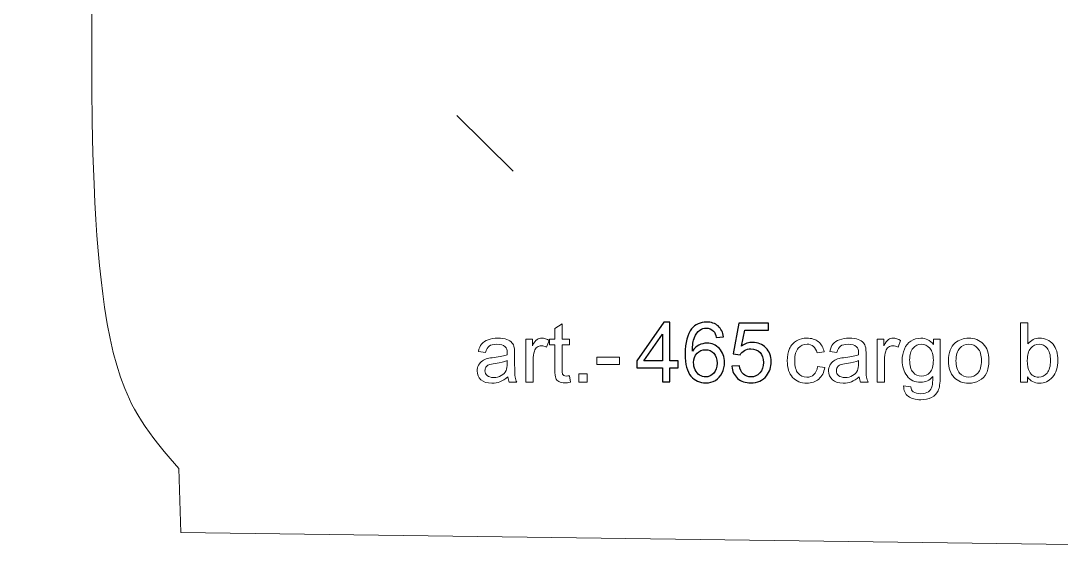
# Model space of a CAD drawing. Header units: centimetres. Extents: x -67 to 67, y -68 to 68.
# Drawn here: x -66.7 to -0.5, y -67.7 to -33.7 of the extents above; entities that cross this region are included whole.
import ezdxf

# ---------------------------------------------------------------- set-up
doc = ezdxf.new("R2010")
doc.units = ezdxf.units.CM
doc.header["$MEASUREMENT"] = 0
for name, color, linetype in [('lipa', 7, 'Continuous'), ('main', 7, 'Continuous'), ('nadpis', 7, 'Continuous')]:
    doc.layers.add(name, color=color, linetype=linetype)

msp = doc.modelspace()

# ---------------------------------------------------------------- linework, layer by layer
at = {"layer": 'lipa', "color": 3, "lineweight": 9}
msp.add_open_spline([(-38.93007, -39.71852), (-38.93007, -39.71852), (-35.33507, -43.27452), (-35.33507, -43.27452)], degree=3, dxfattribs=at)
at = {"layer": 'main', "lineweight": 9}
msp.add_open_spline([(64.16093, 67.50448), (64.16093, 67.50448), (66.65093, 66.40648), (66.65093, 66.40648), (66.65093, 66.40648), (66.11593, 64.51448), (66.11593, 64.51448), (66.11593, 64.51448), (65.60993, 62.61648), (65.60993, 62.61648), (65.60993, 62.61648), (65.13393, 60.71248), (65.13393, 60.71248), (65.13393, 60.71248), (64.68693, 58.80348), (64.68693, 58.80348), (64.68693, 58.80348), (64.26893, 56.88848), (64.26893, 56.88848), (64.26893, 56.88848), (63.88093, 54.96748), (63.88093, 54.96748), (63.88093, 54.96748), (63.52193, 53.04148), (63.52193, 53.04148), (63.52193, 53.04148), (63.19193, 51.10948), (63.19193, 51.10948), (63.19193, 51.10948), (62.85093, 48.89348), (62.85093, 48.89348), (62.85093, 48.89348), (62.54293, 46.64548), (62.54293, 46.64548), (62.54293, 46.64548), (62.26993, 44.36748), (62.26993, 44.36748), (62.26993, 44.36748), (62.02993, 42.05748), (62.02993, 42.05748), (62.02993, 42.05748), (61.82493, 39.71548), (61.82493, 39.71548), (61.82493, 39.71548), (61.65293, 37.34048), (61.65293, 37.34048), (61.65293, 37.34048), (61.51593, 34.93348), (61.51593, 34.93348), (61.51593, 34.93348), (61.41193, 32.49248), (61.41193, 32.49248), (61.41193, 32.49248), (61.34293, 30.11448), (61.34293, 30.11448), (61.34293, 30.11448), (61.29893, 27.53848), (61.29893, 27.53848), (61.29893, 27.53848), (61.27493, 24.27848), (61.27493, 24.27848), (61.27493, 24.27848), (61.27493, 15.35448), (61.27493, 15.35448), (61.27493, 15.35448), (61.25093, 12.07948), (61.25093, 12.07948), (61.25093, 12.07948), (61.22493, 10.38648), (61.22493, 10.38648), (61.22493, 10.38648), (61.18893, 8.78848), (61.18893, 8.78848), (61.18893, 8.78848), (61.14293, 7.26248), (61.14293, 7.26248), (61.14293, 7.26248), (61.08593, 5.79348), (61.08593, 5.79348), (61.08593, 5.79348), (61.03193, 4.35448), (61.03193, 4.35448), (61.03193, 4.35448), (61.02693, 3.83248), (61.02693, 3.83248), (61.02693, 3.83248), (61.03393, 3.35948), (61.03393, 3.35948), (61.03393, 3.35948), (61.05593, 2.89748), (61.05593, 2.89748), (61.05593, 2.89748), (61.09293, 2.46148), (61.09293, 2.46148), (61.09293, 2.46148), (61.14493, 2.04548), (61.14493, 2.04548), (61.14493, 2.04548), (61.21293, 1.64648), (61.21293, 1.64648), (61.21293, 1.64648), (61.42893, 0.67248), (61.42893, 0.67248), (61.42893, 0.67248), (61.49493, 0.33248), (61.49493, 0.33248), (61.49493, 0.33248), (61.54893, -0.04552), (61.54893, -0.04552), (61.54893, -0.04552), (61.56793, -0.38552), (61.56793, -0.38552), (61.56793, -0.38552), (61.55893, -0.67552), (61.55893, -0.67552), (61.55893, -0.67552), (61.52593, -0.99552), (61.52593, -0.99552), (61.52593, -0.99552), (61.46993, -1.34552), (61.46993, -1.34552), (61.46993, -1.34552), (61.36793, -1.88152), (61.36793, -1.88152), (61.36793, -1.88152), (61.25893, -2.47252), (61.25893, -2.47252), (61.25893, -2.47252), (61.16693, -3.03752), (61.16693, -3.03752), (61.16693, -3.03752), (61.08893, -3.57952), (61.08893, -3.57952), (61.08893, -3.57952), (61.02693, -4.10352), (61.02693, -4.10352), (61.02693, -4.10352), (60.97993, -4.61352), (60.97993, -4.61352), (60.97993, -4.61352), (60.94693, -5.10952), (60.94693, -5.10952), (60.94693, -5.10952), (60.92893, -5.59452), (60.92893, -5.59452), (60.92893, -5.59452), (60.92493, -6.06752), (60.92493, -6.06752), (60.92493, -6.06752), (60.93393, -6.49652), (60.93393, -6.49652), (60.93393, -6.49652), (60.95493, -6.94352), (60.95493, -6.94352), (60.95493, -6.94352), (60.98693, -7.41352), (60.98693, -7.41352), (60.98693, -7.41352), (61.03293, -7.91352), (61.03293, -7.91352), (61.03293, -7.91352), (61.13193, -8.78852), (61.13193, -8.78852), (61.13193, -8.78852), (61.44893, -11.18352), (61.44893, -11.18352), (61.44893, -11.18352), (61.54893, -12.06152), (61.54893, -12.06152), (61.54893, -12.06152), (61.59793, -12.60952), (61.59793, -12.60952), (61.59793, -12.60952), (61.63193, -13.12152), (61.63193, -13.12152), (61.63193, -13.12152), (61.65193, -13.58152), (61.65193, -13.58152), (61.65193, -13.58152), (61.66093, -14.06052), (61.66093, -14.06052), (61.66093, -14.06052), (61.65293, -15.10052), (61.65293, -15.10052), (61.65293, -15.10052), (61.60993, -16.21352), (61.60993, -16.21352), (61.60993, -16.21352), (61.50593, -18.12552), (61.50593, -18.12552), (61.50593, -18.12552), (61.44093, -19.51152), (61.44093, -19.51152), (61.44093, -19.51152), (61.39093, -20.95152), (61.39093, -20.95152), (61.39093, -20.95152), (61.35393, -22.45652), (61.35393, -22.45652), (61.35393, -22.45652), (61.33093, -24.04552), (61.33093, -24.04552), (61.33093, -24.04552), (61.32093, -25.67452), (61.32093, -25.67452), (61.32093, -25.67452), (61.32293, -27.46052), (61.32293, -27.46052), (61.32293, -27.46052), (61.36493, -32.22152), (61.36493, -32.22152), (61.36493, -32.22152), (61.40393, -36.34352), (61.40393, -36.34352), (61.40393, -36.34352), (61.41493, -39.47052), (61.41493, -39.47052), (61.41493, -39.47052), (61.40093, -42.29952), (61.40093, -42.29952), (61.40093, -42.29952), (61.35993, -44.89952), (61.35993, -44.89952), (61.35993, -44.89952), (61.28893, -47.42452), (61.28893, -47.42452), (61.28893, -47.42452), (61.18793, -49.82552), (61.18793, -49.82552), (61.18793, -49.82552), (61.05393, -52.13252), (61.05393, -52.13252), (61.05393, -52.13252), (60.88793, -54.36352), (60.88793, -54.36352), (60.88793, -54.36352), (60.79893, -55.31052), (60.79893, -55.31052), (60.79893, -55.31052), (60.70093, -56.03052), (60.70093, -56.03052), (60.70093, -56.03052), (60.64193, -56.36052), (60.64193, -56.36052), (60.64193, -56.36052), (60.57593, -56.67052), (60.57593, -56.67052), (60.57593, -56.67052), (60.50093, -56.96352), (60.50093, -56.96352), (60.50093, -56.96352), (60.41793, -57.24352), (60.41793, -57.24352), (60.41793, -57.24352), (60.26193, -57.67752), (60.26193, -57.67752), (60.26193, -57.67752), (60.07093, -58.11552), (60.07093, -58.11552), (60.07093, -58.11552), (59.84593, -58.55652), (59.84593, -58.55652), (59.84593, -58.55652), (59.58493, -59.00452), (59.58493, -59.00452), (59.58493, -59.00452), (59.28893, -59.45852), (59.28893, -59.45852), (59.28893, -59.45852), (58.95293, -59.92552), (58.95293, -59.92552), (58.95293, -59.92552), (58.57493, -60.40952), (58.57493, -60.40952), (58.57493, -60.40952), (58.14393, -60.92352), (58.14393, -60.92352), (58.14393, -60.92352), (57.21493, -61.97852), (57.21493, -61.97852), (57.21493, -61.97852), (56.77693, -62.50352), (56.77693, -62.50352), (56.77693, -62.50352), (56.56593, -62.77652), (56.56593, -62.77652), (56.56593, -62.77652), (56.37693, -63.03852), (56.37693, -63.03852), (56.37693, -63.03852), (56.20793, -63.29452), (56.20793, -63.29452), (56.20793, -63.29452), (56.05493, -63.54652), (56.05493, -63.54652), (56.05493, -63.54652), (55.92793, -63.77752), (55.92793, -63.77752), (55.92793, -63.77752), (55.80993, -64.01552), (55.80993, -64.01552), (55.80993, -64.01552), (55.20593, -67.73752), (55.20593, -67.73752), (55.20593, -67.73752), (-56.48407, -66.23652), (-56.48407, -66.23652), (-56.48407, -66.23652), (-56.60207, -62.16152), (-56.60207, -62.16152), (-56.60207, -62.16152), (-57.15907, -61.52852), (-57.15907, -61.52852), (-57.15907, -61.52852), (-57.53907, -61.08052), (-57.53907, -61.08052), (-57.53907, -61.08052), (-57.88007, -60.66252), (-57.88007, -60.66252), (-57.88007, -60.66252), (-58.19207, -60.26352), (-58.19207, -60.26352), (-58.19207, -60.26352), (-58.47807, -59.87852), (-58.47807, -59.87852), (-58.47807, -59.87852), (-58.74307, -59.50052), (-58.74307, -59.50052), (-58.74307, -59.50052), (-58.98807, -59.12952), (-58.98807, -59.12952), (-58.98807, -59.12952), (-59.21307, -58.76452), (-59.21307, -58.76452), (-59.21307, -58.76452), (-59.41907, -58.40252), (-59.41907, -58.40252), (-59.41907, -58.40252), (-59.58507, -58.08752), (-59.58507, -58.08752), (-59.58507, -58.08752), (-59.74407, -57.76252), (-59.74407, -57.76252), (-59.74407, -57.76252), (-59.89607, -57.42752), (-59.89607, -57.42752), (-59.89607, -57.42752), (-60.04107, -57.08352), (-60.04107, -57.08352), (-60.04107, -57.08352), (-60.31107, -56.36252), (-60.31107, -56.36252), (-60.31107, -56.36252), (-60.55607, -55.59552), (-60.55607, -55.59552), (-60.55607, -55.59552), (-60.77507, -54.78352), (-60.77507, -54.78352), (-60.77507, -54.78352), (-60.97407, -53.91152), (-60.97407, -53.91152), (-60.97407, -53.91152), (-61.15407, -52.96652), (-61.15407, -52.96652), (-61.15407, -52.96652), (-61.32407, -51.91352), (-61.32407, -51.91352), (-61.32407, -51.91352), (-61.44407, -51.05352), (-61.44407, -51.05352), (-61.44407, -51.05352), (-61.55307, -50.17052), (-61.55307, -50.17052), (-61.55307, -50.17052), (-61.65107, -49.26252), (-61.65107, -49.26252), (-61.65107, -49.26252), (-61.73907, -48.32252), (-61.73907, -48.32252), (-61.73907, -48.32252), (-61.81607, -47.35052), (-61.81607, -47.35052), (-61.81607, -47.35052), (-61.88407, -46.33152), (-61.88407, -46.33152), (-61.88407, -46.33152), (-61.94407, -45.25252), (-61.94407, -45.25252), (-61.94407, -45.25252), (-61.99707, -44.08752), (-61.99707, -44.08752), (-61.99707, -44.08752), (-62.06507, -42.14952), (-62.06507, -42.14952), (-62.06507, -42.14952), (-62.11207, -40.12852), (-62.11207, -40.12852), (-62.11207, -40.12852), (-62.13907, -38.00752), (-62.13907, -38.00752), (-62.13907, -38.00752), (-62.14607, -35.75252), (-62.14607, -35.75252), (-62.14607, -35.75252), (-62.13707, -33.77152), (-62.13707, -33.77152), (-62.13707, -33.77152), (-62.11407, -31.60652), (-62.11407, -31.60652), (-62.11407, -31.60652), (-61.92107, -20.24352), (-61.92107, -20.24352), (-61.92107, -20.24352), (-61.89807, -18.06752), (-61.89807, -18.06752), (-61.89807, -18.06752), (-61.88907, -16.07552), (-61.88907, -16.07552), (-61.88907, -16.07552), (-61.90207, -13.09752), (-61.90207, -13.09752), (-61.90207, -13.09752), (-61.95107, -10.33552), (-61.95107, -10.33552), (-61.95107, -10.33552), (-61.96907, -9.31252), (-61.96907, -9.31252), (-61.96907, -9.31252), (-61.96407, -8.93352), (-61.96407, -8.93352), (-61.96407, -8.93352), (-61.95007, -8.58952), (-61.95007, -8.58952), (-61.95007, -8.58952), (-61.91107, -8.09852), (-61.91107, -8.09852), (-61.91107, -8.09852), (-61.84607, -7.55952), (-61.84607, -7.55952), (-61.84607, -7.55952), (-61.76507, -7.02452), (-61.76507, -7.02452), (-61.76507, -7.02452), (-61.51707, -5.56452), (-61.51707, -5.56452), (-61.51707, -5.56452), (-61.43607, -5.03052), (-61.43607, -5.03052), (-61.43607, -5.03052), (-61.38407, -4.60852), (-61.38407, -4.60852), (-61.38407, -4.60852), (-61.34707, -4.21852), (-61.34707, -4.21852), (-61.34707, -4.21852), (-61.32107, -3.77852), (-61.32107, -3.77852), (-61.32107, -3.77852), (-61.31207, -3.31752), (-61.31207, -3.31752), (-61.31207, -3.31752), (-61.31707, -2.83052), (-61.31707, -2.83052), (-61.31707, -2.83052), (-61.33807, -2.30852), (-61.33807, -2.30852), (-61.33807, -2.30852), (-61.39907, -1.44552), (-61.39907, -1.44552), (-61.39907, -1.44552), (-61.59507, 0.67748), (-61.59507, 0.67748), (-61.59507, 0.67748), (-61.64507, 1.35448), (-61.64507, 1.35448), (-61.64507, 1.35448), (-61.67807, 2.03548), (-61.67807, 2.03548), (-61.67807, 2.03548), (-61.69407, 2.74548), (-61.69407, 2.74548), (-61.69407, 2.74548), (-61.69507, 3.49348), (-61.69507, 3.49348), (-61.69507, 3.49348), (-61.67907, 4.29048), (-61.67907, 4.29048), (-61.67907, 4.29048), (-61.61107, 5.85848), (-61.61107, 5.85848), (-61.61107, 5.85848), (-61.42007, 9.08848), (-61.42007, 9.08848), (-61.42007, 9.08848), (-61.34107, 10.90248), (-61.34107, 10.90248), (-61.34107, 10.90248), (-61.29207, 12.82948), (-61.29207, 12.82948), (-61.29207, 12.82948), (-61.27107, 14.90848), (-61.27107, 14.90848), (-61.27107, 14.90848), (-61.27607, 17.24848), (-61.27607, 17.24848), (-61.27607, 17.24848), (-61.31507, 20.41448), (-61.31507, 20.41448), (-61.31507, 20.41448), (-61.45307, 27.78348), (-61.45307, 27.78348), (-61.45307, 27.78348), (-61.48207, 29.87748), (-61.48207, 29.87748), (-61.48207, 29.87748), (-61.49807, 32.88748), (-61.49807, 32.88748), (-61.49807, 32.88748), (-61.47807, 35.58648), (-61.47807, 35.58648), (-61.47807, 35.58648), (-61.45007, 37.30848), (-61.45007, 37.30848), (-61.45007, 37.30848), (-61.44207, 38.27848), (-61.44207, 38.27848), (-61.44207, 38.27848), (-61.44907, 39.19248), (-61.44907, 39.19248), (-61.44907, 39.19248), (-61.47207, 40.01748), (-61.47207, 40.01748), (-61.47207, 40.01748), (-61.50107, 40.60248), (-61.50107, 40.60248), (-61.50107, 40.60248), (-61.54007, 41.20348), (-61.54007, 41.20348), (-61.54007, 41.20348), (-61.65307, 42.45948), (-61.65307, 42.45948), (-61.65307, 42.45948), (-61.81207, 43.80648), (-61.81207, 43.80648), (-61.81207, 43.80648), (-62.02507, 45.30848), (-62.02507, 45.30848), (-62.02507, 45.30848), (-62.24207, 46.67148), (-62.24207, 46.67148), (-62.24207, 46.67148), (-62.48507, 48.07448), (-62.48507, 48.07448), (-62.48507, 48.07448), (-62.75507, 49.52548), (-62.75507, 49.52548), (-62.75507, 49.52548), (-63.05507, 51.03648), (-63.05507, 51.03648), (-63.05507, 51.03648), (-63.38407, 52.60248), (-63.38407, 52.60248), (-63.38407, 52.60248), (-63.75007, 54.27048), (-63.75007, 54.27048), (-63.75007, 54.27048), (-64.16207, 56.07248), (-64.16207, 56.07248), (-64.16207, 56.07248), (-64.64607, 58.12748), (-64.64607, 58.12748), (-64.64607, 58.12748), (-65.63507, 62.20348), (-65.63507, 62.20348), (-65.63507, 62.20348), (-66.65707, 66.27148), (-66.65707, 66.27148), (-66.65707, 66.27148), (-64.29107, 67.50648), (-64.29107, 67.50648), (-64.29107, 67.50648), (-57.34307, 67.61448), (-57.34307, 67.61448), (-57.34307, 67.61448), (-50.39607, 67.68948), (-50.39607, 67.68948), (-50.39607, 67.68948), (-43.44807, 67.73048), (-43.44807, 67.73048), (-43.44807, 67.73048), (-36.50007, 67.73748), (-36.50007, 67.73748), (-36.50007, 67.73748), (-32.07107, 67.72548), (-32.07107, 67.72548), (-32.07107, 67.72548), (-27.16607, 67.69948), (-27.16607, 67.69948), (-27.16607, 67.69948), (-6.18807, 67.54048), (-6.18807, 67.54048), (-6.18807, 67.54048), (-0.82107, 67.51248), (-0.82107, 67.51248), (-0.82107, 67.51248), (5.12193, 67.49848), (5.12193, 67.49848), (5.12193, 67.49848), (11.75793, 67.50148), (11.75793, 67.50148), (11.75793, 67.50148), (36.56393, 67.56548), (36.56393, 67.56548), (36.56393, 67.56548), (43.46293, 67.56948), (43.46293, 67.56948), (43.46293, 67.56948), (50.36293, 67.56048), (50.36293, 67.56048), (50.36293, 67.56048), (57.26193, 67.53948), (57.26193, 67.53948), (57.26193, 67.53948), (64.16093, 67.50448), (64.16093, 67.50448)], degree=3, knots=[0, 0, 0, 0, 0.00480769, 0.00480769, 0.00480769, 0.00961538, 0.00961538, 0.00961538, 0.01442308, 0.01442308, 0.01442308, 0.01923077, 0.01923077, 0.01923077, 0.02403846, 0.02403846, 0.02403846, 0.02884615, 0.02884615, 0.02884615, 0.03365385, 0.03365385, 0.03365385, 0.03846154, 0.03846154, 0.03846154, 0.04326923, 0.04326923, 0.04326923, 0.04807692, 0.04807692, 0.04807692, 0.05288462, 0.05288462, 0.05288462, 0.05769231, 0.05769231, 0.05769231, 0.0625, 0.0625, 0.0625, 0.06730769, 0.06730769, 0.06730769, 0.07211538, 0.07211538, 0.07211538, 0.07692308, 0.07692308, 0.07692308, 0.08173077, 0.08173077, 0.08173077, 0.08653846, 0.08653846, 0.08653846, 0.09134615, 0.09134615, 0.09134615, 0.09615385, 0.09615385, 0.09615385, 0.10096154, 0.10096154, 0.10096154, 0.10576923, 0.10576923, 0.10576923, 0.11057692, 0.11057692, 0.11057692, 0.11538462, 0.11538462, 0.11538462, 0.12019231, 0.12019231, 0.12019231, 0.125, 0.125, 0.125, 0.12980769, 0.12980769, 0.12980769, 0.13461538, 0.13461538, 0.13461538, 0.13942308, 0.13942308, 0.13942308, 0.14423077, 0.14423077, 0.14423077, 0.14903846, 0.14903846, 0.14903846, 0.15384615, 0.15384615, 0.15384615, 0.15865385, 0.15865385, 0.15865385, 0.16346154, 0.16346154, 0.16346154, 0.16826923, 0.16826923, 0.16826923, 0.17307692, 0.17307692, 0.17307692, 0.17788462, 0.17788462, 0.17788462, 0.18269231, 0.18269231, 0.18269231, 0.1875, 0.1875, 0.1875, 0.19230769, 0.19230769, 0.19230769, 0.19711538, 0.19711538, 0.19711538, 0.20192308, 0.20192308, 0.20192308, 0.20673077, 0.20673077, 0.20673077, 0.21153846, 0.21153846, 0.21153846, 0.21634615, 0.21634615, 0.21634615, 0.22115385, 0.22115385, 0.22115385, 0.22596154, 0.22596154, 0.22596154, 0.23076923, 0.23076923, 0.23076923, 0.23557692, 0.23557692, 0.23557692, 0.24038462, 0.24038462, 0.24038462, 0.24519231, 0.24519231, 0.24519231, 0.25, 0.25, 0.25, 0.25480769, 0.25480769, 0.25480769, 0.25961538, 0.25961538, 0.25961538, 0.26442308, 0.26442308, 0.26442308, 0.26923077, 0.26923077, 0.26923077, 0.27403846, 0.27403846, 0.27403846, 0.27884615, 0.27884615, 0.27884615, 0.28365385, 0.28365385, 0.28365385, 0.28846154, 0.28846154, 0.28846154, 0.29326923, 0.29326923, 0.29326923, 0.29807692, 0.29807692, 0.29807692, 0.30288462, 0.30288462, 0.30288462, 0.30769231, 0.30769231, 0.30769231, 0.3125, 0.3125, 0.3125, 0.31730769, 0.31730769, 0.31730769, 0.32211538, 0.32211538, 0.32211538, 0.32692308, 0.32692308, 0.32692308, 0.33173077, 0.33173077, 0.33173077, 0.33653846, 0.33653846, 0.33653846, 0.34134615, 0.34134615, 0.34134615, 0.34615385, 0.34615385, 0.34615385, 0.35096154, 0.35096154, 0.35096154, 0.35576923, 0.35576923, 0.35576923, 0.36057692, 0.36057692, 0.36057692, 0.36538462, 0.36538462, 0.36538462, 0.37019231, 0.37019231, 0.37019231, 0.375, 0.375, 0.375, 0.37980769, 0.37980769, 0.37980769, 0.38461538, 0.38461538, 0.38461538, 0.38942308, 0.38942308, 0.38942308, 0.39423077, 0.39423077, 0.39423077, 0.39903846, 0.39903846, 0.39903846, 0.40384615, 0.40384615, 0.40384615, 0.40865385, 0.40865385, 0.40865385, 0.41346154, 0.41346154, 0.41346154, 0.41826923, 0.41826923, 0.41826923, 0.42307692, 0.42307692, 0.42307692, 0.42788462, 0.42788462, 0.42788462, 0.43269231, 0.43269231, 0.43269231, 0.4375, 0.4375, 0.4375, 0.44230769, 0.44230769, 0.44230769, 0.44711538, 0.44711538, 0.44711538, 0.45192308, 0.45192308, 0.45192308, 0.45673077, 0.45673077, 0.45673077, 0.46153846, 0.46153846, 0.46153846, 0.46634615, 0.46634615, 0.46634615, 0.47115385, 0.47115385, 0.47115385, 0.47596154, 0.47596154, 0.47596154, 0.48076923, 0.48076923, 0.48076923, 0.48557692, 0.48557692, 0.48557692, 0.49038462, 0.49038462, 0.49038462, 0.49519231, 0.49519231, 0.49519231, 0.5, 0.5, 0.5, 0.50480769, 0.50480769, 0.50480769, 0.50961538, 0.50961538, 0.50961538, 0.51442308, 0.51442308, 0.51442308, 0.51923077, 0.51923077, 0.51923077, 0.52403846, 0.52403846, 0.52403846, 0.52884615, 0.52884615, 0.52884615, 0.53365385, 0.53365385, 0.53365385, 0.53846154, 0.53846154, 0.53846154, 0.54326923, 0.54326923, 0.54326923, 0.54807692, 0.54807692, 0.54807692, 0.55288462, 0.55288462, 0.55288462, 0.55769231, 0.55769231, 0.55769231, 0.5625, 0.5625, 0.5625, 0.56730769, 0.56730769, 0.56730769, 0.57211538, 0.57211538, 0.57211538, 0.57692308, 0.57692308, 0.57692308, 0.58173077, 0.58173077, 0.58173077, 0.58653846, 0.58653846, 0.58653846, 0.59134615, 0.59134615, 0.59134615, 0.59615385, 0.59615385, 0.59615385, 0.60096154, 0.60096154, 0.60096154, 0.60576923, 0.60576923, 0.60576923, 0.61057692, 0.61057692, 0.61057692, 0.61538462, 0.61538462, 0.61538462, 0.62019231, 0.62019231, 0.62019231, 0.625, 0.625, 0.625, 0.62980769, 0.62980769, 0.62980769, 0.63461538, 0.63461538, 0.63461538, 0.63942308, 0.63942308, 0.63942308, 0.64423077, 0.64423077, 0.64423077, 0.64903846, 0.64903846, 0.64903846, 0.65384615, 0.65384615, 0.65384615, 0.65865385, 0.65865385, 0.65865385, 0.66346154, 0.66346154, 0.66346154, 0.66826923, 0.66826923, 0.66826923, 0.67307692, 0.67307692, 0.67307692, 0.67788462, 0.67788462, 0.67788462, 0.68269231, 0.68269231, 0.68269231, 0.6875, 0.6875, 0.6875, 0.69230769, 0.69230769, 0.69230769, 0.69711538, 0.69711538, 0.69711538, 0.70192308, 0.70192308, 0.70192308, 0.70673077, 0.70673077, 0.70673077, 0.71153846, 0.71153846, 0.71153846, 0.71634615, 0.71634615, 0.71634615, 0.72115385, 0.72115385, 0.72115385, 0.72596154, 0.72596154, 0.72596154, 0.73076923, 0.73076923, 0.73076923, 0.73557692, 0.73557692, 0.73557692, 0.74038462, 0.74038462, 0.74038462, 0.74519231, 0.74519231, 0.74519231, 0.75, 0.75, 0.75, 0.75480769, 0.75480769, 0.75480769, 0.75961538, 0.75961538, 0.75961538, 0.76442308, 0.76442308, 0.76442308, 0.76923077, 0.76923077, 0.76923077, 0.77403846, 0.77403846, 0.77403846, 0.77884615, 0.77884615, 0.77884615, 0.78365385, 0.78365385, 0.78365385, 0.78846154, 0.78846154, 0.78846154, 0.79326923, 0.79326923, 0.79326923, 0.79807692, 0.79807692, 0.79807692, 0.80288462, 0.80288462, 0.80288462, 0.80769231, 0.80769231, 0.80769231, 0.8125, 0.8125, 0.8125, 0.81730769, 0.81730769, 0.81730769, 0.82211538, 0.82211538, 0.82211538, 0.82692308, 0.82692308, 0.82692308, 0.83173077, 0.83173077, 0.83173077, 0.83653846, 0.83653846, 0.83653846, 0.84134615, 0.84134615, 0.84134615, 0.84615385, 0.84615385, 0.84615385, 0.85096154, 0.85096154, 0.85096154, 0.85576923, 0.85576923, 0.85576923, 0.86057692, 0.86057692, 0.86057692, 0.86538462, 0.86538462, 0.86538462, 0.87019231, 0.87019231, 0.87019231, 0.875, 0.875, 0.875, 0.87980769, 0.87980769, 0.87980769, 0.88461538, 0.88461538, 0.88461538, 0.88942308, 0.88942308, 0.88942308, 0.89423077, 0.89423077, 0.89423077, 0.89903846, 0.89903846, 0.89903846, 0.90384615, 0.90384615, 0.90384615, 0.90865385, 0.90865385, 0.90865385, 0.91346154, 0.91346154, 0.91346154, 0.91826923, 0.91826923, 0.91826923, 0.92307692, 0.92307692, 0.92307692, 0.92788462, 0.92788462, 0.92788462, 0.93269231, 0.93269231, 0.93269231, 0.9375, 0.9375, 0.9375, 0.94230769, 0.94230769, 0.94230769, 0.94711538, 0.94711538, 0.94711538, 0.95192308, 0.95192308, 0.95192308, 0.95673077, 0.95673077, 0.95673077, 0.96153846, 0.96153846, 0.96153846, 0.96634615, 0.96634615, 0.96634615, 0.97115385, 0.97115385, 0.97115385, 0.97596154, 0.97596154, 0.97596154, 0.98076923, 0.98076923, 0.98076923, 0.98557692, 0.98557692, 0.98557692, 0.99038462, 0.99038462, 0.99038462, 0.99519231, 0.99519231, 0.99519231, 1, 1, 1, 1], dxfattribs=at)
at = {"layer": 'nadpis', "color": 5}
for points, knots in [([(-25.83042, -56.66185), (-25.83042, -56.66185), (-25.83042, -55.75697), (-25.83042, -55.75697), (-25.83042, -55.75697), (-27.47613, -55.75697), (-27.47613, -55.75697), (-27.47613, -55.75697), (-27.47613, -55.32835), (-27.47613, -55.32835), (-27.47613, -55.32835), (-25.74575, -52.87301), (-25.74575, -52.87301), (-25.74575, -52.87301), (-25.36475, -52.87301), (-25.36475, -52.87301), (-25.36475, -52.87301), (-25.36475, -55.32835), (-25.36475, -55.32835), (-25.36475, -55.32835), (-24.85146, -55.32835), (-24.85146, -55.32835), (-24.85146, -55.32835), (-24.85146, -55.75697), (-24.85146, -55.75697), (-24.85146, -55.75697), (-25.36475, -55.75697), (-25.36475, -55.75697), (-25.36475, -55.75697), (-25.36475, -56.66185), (-25.36475, -56.66185), (-25.36475, -56.66185), (-25.83042, -56.66185), (-25.83042, -56.66185)], [0, 0, 0, 0, 0.09090909, 0.09090909, 0.09090909, 0.18181818, 0.18181818, 0.18181818, 0.27272727, 0.27272727, 0.27272727, 0.36363636, 0.36363636, 0.36363636, 0.45454545, 0.45454545, 0.45454545, 0.54545455, 0.54545455, 0.54545455, 0.63636364, 0.63636364, 0.63636364, 0.72727273, 0.72727273, 0.72727273, 0.81818182, 0.81818182, 0.81818182, 0.90909091, 0.90909091, 0.90909091, 1, 1, 1, 1]), ([(-21.95604, -53.79906), (-21.95604, -53.79906), (-22.41641, -53.8361), (-22.41641, -53.8361), (-22.45786, -53.65354), (-22.51695, -53.52036), (-22.59368, -53.43746), (-22.7198, -53.30429), (-22.87591, -53.23814), (-23.06111, -53.23814), (-23.21016, -53.23814), (-23.34245, -53.27959), (-23.45623, -53.36249), (-23.60263, -53.46921), (-23.71728, -53.62443), (-23.80283, -53.82904), (-23.8875, -54.03454), (-23.93159, -54.32646), (-23.93512, -54.70481), (-23.82311, -54.5346), (-23.68553, -54.4076), (-23.52325, -54.32558), (-23.36098, -54.24267), (-23.19164, -54.20122), (-23.01349, -54.20122), (-22.70304, -54.20122), (-22.43846, -54.31588), (-22.21974, -54.5443), (-22.0019, -54.77272), (-21.89254, -55.06729), (-21.89254, -55.42977), (-21.89254, -55.6679), (-21.94369, -55.88838), (-22.046, -56.093), (-22.14918, -56.29761), (-22.28941, -56.45371), (-22.46933, -56.56219), (-22.64836, -56.67067), (-22.85209, -56.72535), (-23.07963, -56.72535), (-23.46681, -56.72535), (-23.78343, -56.58247), (-24.02861, -56.29761), (-24.27291, -56.01274), (-24.3955, -55.54266), (-24.3955, -54.88826), (-24.3955, -54.15624), (-24.25968, -53.62355), (-23.98892, -53.29106), (-23.75256, -53.00178), (-23.43418, -52.85714), (-23.03289, -52.85714), (-22.73479, -52.85714), (-22.48961, -52.94092), (-22.29911, -53.10761), (-22.10861, -53.2743), (-21.99396, -53.50449), (-21.95604, -53.79906)], [0, 0, 0, 0, 0.05263158, 0.05263158, 0.05263158, 0.10526316, 0.10526316, 0.10526316, 0.15789474, 0.15789474, 0.15789474, 0.21052632, 0.21052632, 0.21052632, 0.26315789, 0.26315789, 0.26315789, 0.31578947, 0.31578947, 0.31578947, 0.36842105, 0.36842105, 0.36842105, 0.42105263, 0.42105263, 0.42105263, 0.47368421, 0.47368421, 0.47368421, 0.52631579, 0.52631579, 0.52631579, 0.57894737, 0.57894737, 0.57894737, 0.63157895, 0.63157895, 0.63157895, 0.68421053, 0.68421053, 0.68421053, 0.73684211, 0.73684211, 0.73684211, 0.78947368, 0.78947368, 0.78947368, 0.84210526, 0.84210526, 0.84210526, 0.89473684, 0.89473684, 0.89473684, 0.94736842, 0.94736842, 0.94736842, 1, 1, 1, 1]), ([(-21.43128, -55.66702), (-21.43128, -55.66702), (-20.94445, -55.62997), (-20.94445, -55.62997), (-20.90829, -55.86722), (-20.8245, -56.04537), (-20.69397, -56.16531), (-20.56345, -56.28438), (-20.40381, -56.34435), (-20.21596, -56.34435), (-19.9893, -56.34435), (-19.79968, -56.25968), (-19.64534, -56.09123), (-19.49188, -55.9219), (-19.41515, -55.69788), (-19.41515, -55.41919), (-19.41515, -55.15372), (-19.48836, -54.9447), (-19.63564, -54.79124), (-19.78292, -54.63779), (-19.97783, -54.56106), (-20.22037, -54.56106), (-20.37118, -54.56106), (-20.50612, -54.59545), (-20.62606, -54.66424), (-20.74513, -54.73304), (-20.83861, -54.82211), (-20.9074, -54.93147), (-20.9074, -54.93147), (-21.34661, -54.86797), (-21.34661, -54.86797), (-21.34661, -54.86797), (-20.98149, -52.92064), (-20.98149, -52.92064), (-20.98149, -52.92064), (-19.10295, -52.92064), (-19.10295, -52.92064), (-19.10295, -52.92064), (-19.10295, -53.36514), (-19.10295, -53.36514), (-19.10295, -53.36514), (-20.61019, -53.36514), (-20.61019, -53.36514), (-20.61019, -53.36514), (-20.81215, -54.38731), (-20.81215, -54.38731), (-20.58549, -54.22768), (-20.34737, -54.14831), (-20.09866, -54.14831), (-19.76881, -54.14831), (-19.49012, -54.26296), (-19.26346, -54.49227), (-19.0368, -54.72157), (-18.92303, -55.01614), (-18.92303, -55.37597), (-18.92303, -55.71905), (-19.02269, -56.01538), (-19.22201, -56.26497), (-19.46454, -56.57189), (-19.79615, -56.72535), (-20.21596, -56.72535), (-20.55992, -56.72535), (-20.84038, -56.62834), (-21.05822, -56.43519), (-21.27606, -56.24204), (-21.40041, -55.98628), (-21.43128, -55.66702)], [0, 0, 0, 0, 0.04545455, 0.04545455, 0.04545455, 0.09090909, 0.09090909, 0.09090909, 0.13636364, 0.13636364, 0.13636364, 0.18181818, 0.18181818, 0.18181818, 0.22727273, 0.22727273, 0.22727273, 0.27272727, 0.27272727, 0.27272727, 0.31818182, 0.31818182, 0.31818182, 0.36363636, 0.36363636, 0.36363636, 0.40909091, 0.40909091, 0.40909091, 0.45454545, 0.45454545, 0.45454545, 0.5, 0.5, 0.5, 0.54545455, 0.54545455, 0.54545455, 0.59090909, 0.59090909, 0.59090909, 0.63636364, 0.63636364, 0.63636364, 0.68181818, 0.68181818, 0.68181818, 0.72727273, 0.72727273, 0.72727273, 0.77272727, 0.77272727, 0.77272727, 0.81818182, 0.81818182, 0.81818182, 0.86363636, 0.86363636, 0.86363636, 0.90909091, 0.90909091, 0.90909091, 0.95454545, 0.95454545, 0.95454545, 1, 1, 1, 1]), ([(-25.83042, -55.32835), (-25.83042, -55.32835), (-25.83042, -53.62355), (-25.83042, -53.62355), (-25.83042, -53.62355), (-27.0184, -55.32835), (-27.0184, -55.32835), (-27.0184, -55.32835), (-25.83042, -55.32835), (-25.83042, -55.32835)], [0, 0, 0, 0, 0.33333333, 0.33333333, 0.33333333, 0.66666667, 0.66666667, 0.66666667, 1, 1, 1, 1]), ([(-23.86104, -55.43418), (-23.86104, -55.5947), (-23.82664, -55.74815), (-23.75873, -55.89456), (-23.69082, -56.04096), (-23.59557, -56.15209), (-23.47475, -56.22882), (-23.35304, -56.30554), (-23.22427, -56.34435), (-23.08757, -56.34435), (-22.88913, -56.34435), (-22.7198, -56.26497), (-22.57957, -56.10622), (-22.43934, -55.94747), (-22.36879, -55.73228), (-22.36879, -55.45976), (-22.36879, -55.19782), (-22.43846, -54.99145), (-22.57693, -54.84063), (-22.71539, -54.68982), (-22.89178, -54.61397), (-23.10609, -54.61397), (-23.316, -54.61397), (-23.49503, -54.68982), (-23.64143, -54.84063), (-23.78784, -54.99145), (-23.86104, -55.189), (-23.86104, -55.43418)], [0, 0, 0, 0, 0.11111111, 0.11111111, 0.11111111, 0.22222222, 0.22222222, 0.22222222, 0.33333333, 0.33333333, 0.33333333, 0.44444444, 0.44444444, 0.44444444, 0.55555556, 0.55555556, 0.55555556, 0.66666667, 0.66666667, 0.66666667, 0.77777778, 0.77777778, 0.77777778, 0.88888889, 0.88888889, 0.88888889, 1, 1, 1, 1])]:
    msp.add_open_spline(points, degree=3, knots=knots, dxfattribs=at)
at = {"layer": 'nadpis', "color": 5, "lineweight": 9}
for points, knots in [([(-2.62781, -56.68594), (-2.62781, -56.68594), (-3.06173, -56.68594), (-3.06173, -56.68594), (-3.06173, -56.68594), (-3.06173, -52.8971), (-3.06173, -52.8971), (-3.06173, -52.8971), (-2.59606, -52.8971), (-2.59606, -52.8971), (-2.59606, -52.8971), (-2.59606, -54.24913), (-2.59606, -54.24913), (-2.39939, -54.00395), (-2.14892, -53.88135), (-1.84377, -53.88135), (-1.67531, -53.88135), (-1.5148, -53.91487), (-1.36399, -53.98278), (-1.21317, -54.05069), (-1.0897, -54.14682), (-0.99181, -54.26941), (-0.89479, -54.39288), (-0.81806, -54.54105), (-0.76338, -54.71479), (-0.70782, -54.88765), (-0.68048, -55.07374), (-0.68048, -55.2713), (-0.68048, -55.74049), (-0.7969, -56.10386), (-1.02885, -56.35962), (-1.26168, -56.61627), (-1.54038, -56.74415), (-1.86581, -56.74415), (-2.18949, -56.74415), (-2.44349, -56.60921), (-2.62781, -56.34022), (-2.62781, -56.34022), (-2.62781, -56.68594), (-2.62781, -56.68594)], [0, 0, 0, 0, 0.07692308, 0.07692308, 0.07692308, 0.15384615, 0.15384615, 0.15384615, 0.23076923, 0.23076923, 0.23076923, 0.30769231, 0.30769231, 0.30769231, 0.38461538, 0.38461538, 0.38461538, 0.46153846, 0.46153846, 0.46153846, 0.53846154, 0.53846154, 0.53846154, 0.61538462, 0.61538462, 0.61538462, 0.69230769, 0.69230769, 0.69230769, 0.76923077, 0.76923077, 0.76923077, 0.84615385, 0.84615385, 0.84615385, 0.92307692, 0.92307692, 0.92307692, 1, 1, 1, 1]), ([(-31.75492, -56.27054), (-31.75492, -56.27054), (-31.69142, -56.68153), (-31.69142, -56.68153), (-31.82195, -56.70887), (-31.93925, -56.72298), (-32.04155, -56.72298), (-32.21, -56.72298), (-32.34053, -56.69652), (-32.43402, -56.64272), (-32.52662, -56.58893), (-32.59189, -56.51925), (-32.62981, -56.43194), (-32.66773, -56.34463), (-32.68625, -56.16118), (-32.68625, -55.88161), (-32.68625, -55.88161), (-32.68625, -54.2994), (-32.68625, -54.2994), (-32.68625, -54.2994), (-33.03021, -54.2994), (-33.03021, -54.2994), (-33.03021, -54.2994), (-33.03021, -53.93956), (-33.03021, -53.93956), (-33.03021, -53.93956), (-32.68625, -53.93956), (-32.68625, -53.93956), (-32.68625, -53.93956), (-32.68625, -53.26047), (-32.68625, -53.26047), (-32.68625, -53.26047), (-32.22059, -52.98089), (-32.22059, -52.98089), (-32.22059, -52.98089), (-32.22059, -53.93956), (-32.22059, -53.93956), (-32.22059, -53.93956), (-31.75492, -53.93956), (-31.75492, -53.93956), (-31.75492, -53.93956), (-31.75492, -54.2994), (-31.75492, -54.2994), (-31.75492, -54.2994), (-32.22059, -54.2994), (-32.22059, -54.2994), (-32.22059, -54.2994), (-32.22059, -55.90806), (-32.22059, -55.90806), (-32.22059, -56.04124), (-32.21265, -56.12679), (-32.19589, -56.16471), (-32.18002, -56.20263), (-32.15356, -56.23262), (-32.11652, -56.25555), (-32.07948, -56.2776), (-32.02656, -56.28906), (-31.95777, -56.28906), (-31.90662, -56.28906), (-31.83871, -56.28289), (-31.75492, -56.27054)], [0, 0, 0, 0, 0.05, 0.05, 0.05, 0.1, 0.1, 0.1, 0.15, 0.15, 0.15, 0.2, 0.2, 0.2, 0.25, 0.25, 0.25, 0.3, 0.3, 0.3, 0.35, 0.35, 0.35, 0.4, 0.4, 0.4, 0.45, 0.45, 0.45, 0.5, 0.5, 0.5, 0.55, 0.55, 0.55, 0.6, 0.6, 0.6, 0.65, 0.65, 0.65, 0.7, 0.7, 0.7, 0.75, 0.75, 0.75, 0.8, 0.8, 0.8, 0.85, 0.85, 0.85, 0.9, 0.9, 0.9, 0.95, 0.95, 0.95, 1, 1, 1, 1]), ([(-35.67693, -56.34198), (-35.84979, -56.48927), (-36.01648, -56.59245), (-36.17611, -56.65331), (-36.33575, -56.71416), (-36.50684, -56.74415), (-36.69029, -56.74415), (-36.99191, -56.74415), (-37.22387, -56.67095), (-37.38614, -56.52366), (-37.54842, -56.37726), (-37.62956, -56.1894), (-37.62956, -55.96098), (-37.62956, -55.82693), (-37.59869, -55.70434), (-37.53784, -55.59321), (-37.4761, -55.48209), (-37.39584, -55.39389), (-37.29707, -55.32686), (-37.19741, -55.25983), (-37.08628, -55.20868), (-36.96193, -55.17429), (-36.87021, -55.15047), (-36.73174, -55.12754), (-36.54741, -55.10461), (-36.1717, -55.06052), (-35.89389, -55.00672), (-35.71662, -54.94498), (-35.71486, -54.88148), (-35.71398, -54.84091), (-35.71398, -54.82415), (-35.71398, -54.63542), (-35.75807, -54.50224), (-35.84627, -54.42463), (-35.96533, -54.31968), (-36.1426, -54.26765), (-36.3772, -54.26765), (-36.5968, -54.26765), (-36.75908, -54.30645), (-36.86315, -54.38318), (-36.9681, -54.45991), (-37.04483, -54.59573), (-37.0951, -54.79152), (-37.0951, -54.79152), (-37.55018, -54.72802), (-37.55018, -54.72802), (-37.50873, -54.53311), (-37.44082, -54.37524), (-37.34557, -54.2553), (-37.25032, -54.13536), (-37.11274, -54.04363), (-36.93282, -53.97837), (-36.75379, -53.91399), (-36.54477, -53.88135), (-36.30841, -53.88135), (-36.07381, -53.88135), (-35.88243, -53.9087), (-35.73514, -53.96426), (-35.58874, -54.01982), (-35.48026, -54.08861), (-35.41147, -54.1724), (-35.34268, -54.25618), (-35.29417, -54.36201), (-35.26595, -54.4899), (-35.25095, -54.56927), (-35.24302, -54.71215), (-35.24302, -54.91764), (-35.24302, -54.91764), (-35.24302, -55.535), (-35.24302, -55.535), (-35.24302, -55.96627), (-35.23332, -56.23879), (-35.21391, -56.35433), (-35.19539, -56.46986), (-35.15659, -56.58011), (-35.10014, -56.68594), (-35.10014, -56.68594), (-35.58698, -56.68594), (-35.58698, -56.68594), (-35.63372, -56.58804), (-35.6637, -56.47339), (-35.67693, -56.34198)], [0, 0, 0, 0, 0.03703704, 0.03703704, 0.03703704, 0.07407407, 0.07407407, 0.07407407, 0.11111111, 0.11111111, 0.11111111, 0.14814815, 0.14814815, 0.14814815, 0.18518519, 0.18518519, 0.18518519, 0.22222222, 0.22222222, 0.22222222, 0.25925926, 0.25925926, 0.25925926, 0.2962963, 0.2962963, 0.2962963, 0.33333333, 0.33333333, 0.33333333, 0.37037037, 0.37037037, 0.37037037, 0.40740741, 0.40740741, 0.40740741, 0.44444444, 0.44444444, 0.44444444, 0.48148148, 0.48148148, 0.48148148, 0.51851852, 0.51851852, 0.51851852, 0.55555556, 0.55555556, 0.55555556, 0.59259259, 0.59259259, 0.59259259, 0.62962963, 0.62962963, 0.62962963, 0.66666667, 0.66666667, 0.66666667, 0.7037037, 0.7037037, 0.7037037, 0.74074074, 0.74074074, 0.74074074, 0.77777778, 0.77777778, 0.77777778, 0.81481481, 0.81481481, 0.81481481, 0.85185185, 0.85185185, 0.85185185, 0.88888889, 0.88888889, 0.88888889, 0.92592593, 0.92592593, 0.92592593, 0.96296296, 0.96296296, 0.96296296, 1, 1, 1, 1]), ([(-34.53305, -56.68594), (-34.53305, -56.68594), (-34.53305, -53.93956), (-34.53305, -53.93956), (-34.53305, -53.93956), (-34.11501, -53.93956), (-34.11501, -53.93956), (-34.11501, -53.93956), (-34.11501, -54.36025), (-34.11501, -54.36025), (-34.00829, -54.16534), (-33.90952, -54.03658), (-33.81868, -53.97484), (-33.72784, -53.91222), (-33.62818, -53.88135), (-33.5197, -53.88135), (-33.36271, -53.88135), (-33.20308, -53.93074), (-33.0408, -54.02864), (-33.0408, -54.02864), (-33.20661, -54.45815), (-33.20661, -54.45815), (-33.3195, -54.39465), (-33.43238, -54.3629), (-33.54527, -54.3629), (-33.6467, -54.3629), (-33.73754, -54.39376), (-33.81779, -54.45462), (-33.89805, -54.51547), (-33.95538, -54.60014), (-33.98977, -54.70862), (-34.04181, -54.87354), (-34.06738, -55.05434), (-34.06738, -55.25102), (-34.06738, -55.25102), (-34.06738, -56.68594), (-34.06738, -56.68594), (-34.06738, -56.68594), (-34.53305, -56.68594), (-34.53305, -56.68594)], [0, 0, 0, 0, 0.07692308, 0.07692308, 0.07692308, 0.15384615, 0.15384615, 0.15384615, 0.23076923, 0.23076923, 0.23076923, 0.30769231, 0.30769231, 0.30769231, 0.38461538, 0.38461538, 0.38461538, 0.46153846, 0.46153846, 0.46153846, 0.53846154, 0.53846154, 0.53846154, 0.61538462, 0.61538462, 0.61538462, 0.69230769, 0.69230769, 0.69230769, 0.76923077, 0.76923077, 0.76923077, 0.84615385, 0.84615385, 0.84615385, 0.92307692, 0.92307692, 0.92307692, 1, 1, 1, 1]), ([(-15.96987, -55.68052), (-15.96987, -55.68052), (-15.51479, -55.74402), (-15.51479, -55.74402), (-15.56506, -56.05711), (-15.69206, -56.30141), (-15.89755, -56.47868), (-16.10305, -56.65595), (-16.35617, -56.74415), (-16.65514, -56.74415), (-17.02997, -56.74415), (-17.3316, -56.62156), (-17.55914, -56.37638), (-17.78756, -56.1312), (-17.90133, -55.78018), (-17.90133, -55.32334), (-17.90133, -55.027), (-17.85194, -54.76859), (-17.75405, -54.54634), (-17.65615, -54.32497), (-17.5071, -54.15829), (-17.30602, -54.04804), (-17.10582, -53.93692), (-16.88798, -53.88135), (-16.65162, -53.88135), (-16.3544, -53.88135), (-16.1101, -53.95632), (-15.92137, -54.10713), (-15.73175, -54.25795), (-15.61004, -54.47226), (-15.55712, -54.74919), (-15.55712, -54.74919), (-16.00692, -54.81798), (-16.00692, -54.81798), (-16.05013, -54.63365), (-16.12598, -54.49519), (-16.23622, -54.4017), (-16.34558, -54.3091), (-16.47787, -54.26236), (-16.6331, -54.26236), (-16.86769, -54.26236), (-17.05819, -54.34614), (-17.20548, -54.51371), (-17.35188, -54.68216), (-17.42508, -54.94674), (-17.42508, -55.31011), (-17.42508, -55.67876), (-17.35453, -55.94599), (-17.21342, -56.11268), (-17.07142, -56.27936), (-16.8871, -56.36315), (-16.66044, -56.36315), (-16.47699, -56.36315), (-16.32442, -56.30759), (-16.20271, -56.19558), (-16.08012, -56.08445), (-16.00251, -55.91247), (-15.96987, -55.68052)], [0, 0, 0, 0, 0.05263158, 0.05263158, 0.05263158, 0.10526316, 0.10526316, 0.10526316, 0.15789474, 0.15789474, 0.15789474, 0.21052632, 0.21052632, 0.21052632, 0.26315789, 0.26315789, 0.26315789, 0.31578947, 0.31578947, 0.31578947, 0.36842105, 0.36842105, 0.36842105, 0.42105263, 0.42105263, 0.42105263, 0.47368421, 0.47368421, 0.47368421, 0.52631579, 0.52631579, 0.52631579, 0.57894737, 0.57894737, 0.57894737, 0.63157895, 0.63157895, 0.63157895, 0.68421053, 0.68421053, 0.68421053, 0.73684211, 0.73684211, 0.73684211, 0.78947368, 0.78947368, 0.78947368, 0.84210526, 0.84210526, 0.84210526, 0.89473684, 0.89473684, 0.89473684, 0.94736842, 0.94736842, 0.94736842, 1, 1, 1, 1]), ([(-13.32404, -56.34198), (-13.4969, -56.48927), (-13.66359, -56.59245), (-13.82322, -56.65331), (-13.98286, -56.71416), (-14.15395, -56.74415), (-14.3374, -56.74415), (-14.63902, -56.74415), (-14.87098, -56.67095), (-15.03325, -56.52366), (-15.19553, -56.37726), (-15.27667, -56.1894), (-15.27667, -55.96098), (-15.27667, -55.82693), (-15.2458, -55.70434), (-15.18495, -55.59321), (-15.12321, -55.48209), (-15.04295, -55.39389), (-14.94418, -55.32686), (-14.84452, -55.25983), (-14.73339, -55.20868), (-14.60904, -55.17429), (-14.51732, -55.15047), (-14.37885, -55.12754), (-14.19452, -55.10461), (-13.81881, -55.06052), (-13.541, -55.00672), (-13.36373, -54.94498), (-13.36197, -54.88148), (-13.36109, -54.84091), (-13.36109, -54.82415), (-13.36109, -54.63542), (-13.40518, -54.50224), (-13.49338, -54.42463), (-13.61244, -54.31968), (-13.78971, -54.26765), (-14.02431, -54.26765), (-14.24391, -54.26765), (-14.40619, -54.30645), (-14.51026, -54.38318), (-14.61521, -54.45991), (-14.69194, -54.59573), (-14.74221, -54.79152), (-14.74221, -54.79152), (-15.19729, -54.72802), (-15.19729, -54.72802), (-15.15584, -54.53311), (-15.08793, -54.37524), (-14.99268, -54.2553), (-14.89743, -54.13536), (-14.75985, -54.04363), (-14.57993, -53.97837), (-14.4009, -53.91399), (-14.19188, -53.88135), (-13.95552, -53.88135), (-13.72092, -53.88135), (-13.52954, -53.9087), (-13.38225, -53.96426), (-13.23585, -54.01982), (-13.12737, -54.08861), (-13.05858, -54.1724), (-12.98979, -54.25618), (-12.94128, -54.36201), (-12.91306, -54.4899), (-12.89806, -54.56927), (-12.89013, -54.71215), (-12.89013, -54.91764), (-12.89013, -54.91764), (-12.89013, -55.535), (-12.89013, -55.535), (-12.89013, -55.96627), (-12.88043, -56.23879), (-12.86102, -56.35433), (-12.8425, -56.46986), (-12.8037, -56.58011), (-12.74725, -56.68594), (-12.74725, -56.68594), (-13.23409, -56.68594), (-13.23409, -56.68594), (-13.28083, -56.58804), (-13.31081, -56.47339), (-13.32404, -56.34198)], [0, 0, 0, 0, 0.03703704, 0.03703704, 0.03703704, 0.07407407, 0.07407407, 0.07407407, 0.11111111, 0.11111111, 0.11111111, 0.14814815, 0.14814815, 0.14814815, 0.18518519, 0.18518519, 0.18518519, 0.22222222, 0.22222222, 0.22222222, 0.25925926, 0.25925926, 0.25925926, 0.2962963, 0.2962963, 0.2962963, 0.33333333, 0.33333333, 0.33333333, 0.37037037, 0.37037037, 0.37037037, 0.40740741, 0.40740741, 0.40740741, 0.44444444, 0.44444444, 0.44444444, 0.48148148, 0.48148148, 0.48148148, 0.51851852, 0.51851852, 0.51851852, 0.55555556, 0.55555556, 0.55555556, 0.59259259, 0.59259259, 0.59259259, 0.62962963, 0.62962963, 0.62962963, 0.66666667, 0.66666667, 0.66666667, 0.7037037, 0.7037037, 0.7037037, 0.74074074, 0.74074074, 0.74074074, 0.77777778, 0.77777778, 0.77777778, 0.81481481, 0.81481481, 0.81481481, 0.85185185, 0.85185185, 0.85185185, 0.88888889, 0.88888889, 0.88888889, 0.92592593, 0.92592593, 0.92592593, 0.96296296, 0.96296296, 0.96296296, 1, 1, 1, 1]), ([(-12.18016, -56.68594), (-12.18016, -56.68594), (-12.18016, -53.93956), (-12.18016, -53.93956), (-12.18016, -53.93956), (-11.76212, -53.93956), (-11.76212, -53.93956), (-11.76212, -53.93956), (-11.76212, -54.36025), (-11.76212, -54.36025), (-11.6554, -54.16534), (-11.55663, -54.03658), (-11.46579, -53.97484), (-11.37495, -53.91222), (-11.27529, -53.88135), (-11.16681, -53.88135), (-11.00982, -53.88135), (-10.85019, -53.93074), (-10.68791, -54.02864), (-10.68791, -54.02864), (-10.85372, -54.45815), (-10.85372, -54.45815), (-10.96661, -54.39465), (-11.07949, -54.3629), (-11.19238, -54.3629), (-11.29381, -54.3629), (-11.38465, -54.39376), (-11.4649, -54.45462), (-11.54516, -54.51547), (-11.60249, -54.60014), (-11.63688, -54.70862), (-11.68892, -54.87354), (-11.71449, -55.05434), (-11.71449, -55.25102), (-11.71449, -55.25102), (-11.71449, -56.68594), (-11.71449, -56.68594), (-11.71449, -56.68594), (-12.18016, -56.68594), (-12.18016, -56.68594)], [0, 0, 0, 0, 0.07692308, 0.07692308, 0.07692308, 0.15384615, 0.15384615, 0.15384615, 0.23076923, 0.23076923, 0.23076923, 0.30769231, 0.30769231, 0.30769231, 0.38461538, 0.38461538, 0.38461538, 0.46153846, 0.46153846, 0.46153846, 0.53846154, 0.53846154, 0.53846154, 0.61538462, 0.61538462, 0.61538462, 0.69230769, 0.69230769, 0.69230769, 0.76923077, 0.76923077, 0.76923077, 0.84615385, 0.84615385, 0.84615385, 0.92307692, 0.92307692, 0.92307692, 1, 1, 1, 1]), ([(-10.49829, -56.91348), (-10.49829, -56.91348), (-10.0485, -56.97698), (-10.0485, -56.97698), (-10.02998, -57.11633), (-9.97706, -57.21775), (-9.89063, -57.28213), (-9.77509, -57.36768), (-9.61723, -57.4109), (-9.41702, -57.4109), (-9.20183, -57.4109), (-9.03514, -57.36768), (-8.91784, -57.28213), (-8.80054, -57.19659), (-8.72117, -57.07576), (-8.67972, -56.92142), (-8.65591, -56.82705), (-8.64444, -56.62861), (-8.6462, -56.32611), (-8.84993, -56.566), (-9.10305, -56.68594), (-9.40644, -56.68594), (-9.78391, -56.68594), (-10.07672, -56.55012), (-10.28309, -56.2776), (-10.49035, -56.00596), (-10.59354, -55.67964), (-10.59354, -55.29952), (-10.59354, -55.03758), (-10.54591, -54.79593), (-10.45155, -54.57456), (-10.35718, -54.3532), (-10.21959, -54.18298), (-10.03968, -54.06215), (-9.85976, -53.94133), (-9.64809, -53.88135), (-9.40468, -53.88135), (-9.081, -53.88135), (-8.81377, -54.01365), (-8.60387, -54.27823), (-8.60387, -54.27823), (-8.60387, -53.93956), (-8.60387, -53.93956), (-8.60387, -53.93956), (-8.17525, -53.93956), (-8.17525, -53.93956), (-8.17525, -53.93956), (-8.17525, -56.31111), (-8.17525, -56.31111), (-8.17525, -56.73886), (-8.21846, -57.04136), (-8.30577, -57.21952), (-8.3922, -57.39767), (-8.53067, -57.53878), (-8.71852, -57.64197), (-8.90726, -57.74516), (-9.13921, -57.79719), (-9.41438, -57.79719), (-9.74158, -57.79719), (-10.00528, -57.72399), (-10.20636, -57.5767), (-10.40833, -57.4303), (-10.50534, -57.20893), (-10.49829, -56.91348)], [0, 0, 0, 0, 0.04761905, 0.04761905, 0.04761905, 0.0952381, 0.0952381, 0.0952381, 0.14285714, 0.14285714, 0.14285714, 0.19047619, 0.19047619, 0.19047619, 0.23809524, 0.23809524, 0.23809524, 0.28571429, 0.28571429, 0.28571429, 0.33333333, 0.33333333, 0.33333333, 0.38095238, 0.38095238, 0.38095238, 0.42857143, 0.42857143, 0.42857143, 0.47619048, 0.47619048, 0.47619048, 0.52380952, 0.52380952, 0.52380952, 0.57142857, 0.57142857, 0.57142857, 0.61904762, 0.61904762, 0.61904762, 0.66666667, 0.66666667, 0.66666667, 0.71428571, 0.71428571, 0.71428571, 0.76190476, 0.76190476, 0.76190476, 0.80952381, 0.80952381, 0.80952381, 0.85714286, 0.85714286, 0.85714286, 0.9047619, 0.9047619, 0.9047619, 0.95238095, 0.95238095, 0.95238095, 1, 1, 1, 1]), ([(-10.11729, -55.26601), (-10.11729, -55.62496), (-10.04585, -55.8869), (-9.90298, -56.05182), (-9.75922, -56.21675), (-9.58018, -56.29965), (-9.36499, -56.29965), (-9.15068, -56.29965), (-8.97164, -56.21763), (-8.82612, -56.05359), (-8.68148, -55.88954), (-8.60916, -55.63202), (-8.60916, -55.281), (-8.60916, -54.94586), (-8.68413, -54.69274), (-8.83318, -54.52253), (-8.98223, -54.35231), (-9.16214, -54.26765), (-9.37204, -54.26765), (-9.5793, -54.26765), (-9.75481, -54.35143), (-9.90033, -54.519), (-10.04497, -54.68657), (-10.11729, -54.93528), (-10.11729, -55.26601)], [0, 0, 0, 0, 0.125, 0.125, 0.125, 0.25, 0.25, 0.25, 0.375, 0.375, 0.375, 0.5, 0.5, 0.5, 0.625, 0.625, 0.625, 0.75, 0.75, 0.75, 0.875, 0.875, 0.875, 1, 1, 1, 1]), ([(-7.64431, -55.31275), (-7.64431, -54.80563), (-7.5032, -54.42992), (-7.2201, -54.18563), (-6.98462, -53.98278), (-6.69622, -53.88135), (-6.35668, -53.88135), (-5.98008, -53.88135), (-5.6714, -54.00483), (-5.43151, -54.25177), (-5.19251, -54.49783), (-5.07256, -54.83915), (-5.07256, -55.27395), (-5.07256, -55.62672), (-5.12548, -55.90365), (-5.23131, -56.10562), (-5.33715, -56.30759), (-5.49149, -56.46457), (-5.69433, -56.57658), (-5.8963, -56.68859), (-6.11767, -56.74415), (-6.35668, -56.74415), (-6.7412, -56.74415), (-7.05165, -56.62156), (-7.28889, -56.3755), (-7.52613, -56.12943), (-7.64431, -55.77489), (-7.64431, -55.31275)], [0, 0, 0, 0, 0.11111111, 0.11111111, 0.11111111, 0.22222222, 0.22222222, 0.22222222, 0.33333333, 0.33333333, 0.33333333, 0.44444444, 0.44444444, 0.44444444, 0.55555556, 0.55555556, 0.55555556, 0.66666667, 0.66666667, 0.66666667, 0.77777778, 0.77777778, 0.77777778, 0.88888889, 0.88888889, 0.88888889, 1, 1, 1, 1]), ([(-7.16806, -55.31363), (-7.16806, -55.66465), (-7.09134, -55.92747), (-6.93788, -56.10121), (-6.78354, -56.27584), (-6.59039, -56.36315), (-6.35668, -56.36315), (-6.12561, -56.36315), (-5.93334, -56.27584), (-5.779, -56.10033), (-5.62554, -55.92482), (-5.54881, -55.65759), (-5.54881, -55.29864), (-5.54881, -54.95997), (-5.62642, -54.70333), (-5.78077, -54.52958), (-5.93511, -54.35496), (-6.12737, -54.26765), (-6.35668, -54.26765), (-6.59039, -54.26765), (-6.78354, -54.35408), (-6.93788, -54.52782), (-7.09134, -54.70156), (-7.16806, -54.9635), (-7.16806, -55.31363)], [0, 0, 0, 0, 0.125, 0.125, 0.125, 0.25, 0.25, 0.25, 0.375, 0.375, 0.375, 0.5, 0.5, 0.5, 0.625, 0.625, 0.625, 0.75, 0.75, 0.75, 0.875, 0.875, 0.875, 1, 1, 1, 1]), ([(-2.63311, -55.29247), (-2.63311, -55.62055), (-2.58813, -55.85779), (-2.49905, -56.0042), (-2.35265, -56.2432), (-2.15509, -56.36315), (-1.9055, -56.36315), (-1.70177, -56.36315), (-1.52627, -56.27495), (-1.37898, -56.09856), (-1.23081, -55.92218), (-1.15673, -55.65936), (-1.15673, -55.31011), (-1.15673, -54.95204), (-1.22729, -54.68833), (-1.36928, -54.51812), (-1.51127, -54.3479), (-1.68325, -54.26236), (-1.88433, -54.26236), (-2.08806, -54.26236), (-2.26357, -54.35055), (-2.41086, -54.52694), (-2.55902, -54.70333), (-2.63311, -54.95821), (-2.63311, -55.29247)], [0, 0, 0, 0, 0.125, 0.125, 0.125, 0.25, 0.25, 0.25, 0.375, 0.375, 0.375, 0.5, 0.5, 0.5, 0.625, 0.625, 0.625, 0.75, 0.75, 0.75, 0.875, 0.875, 0.875, 1, 1, 1, 1]), ([(-35.71398, -55.31011), (-35.88331, -55.3789), (-36.13731, -55.43711), (-36.47598, -55.48473), (-36.66824, -55.51207), (-36.80406, -55.54294), (-36.88343, -55.57734), (-36.96281, -55.61173), (-37.02366, -55.662), (-37.06688, -55.72727), (-37.11009, -55.79341), (-37.13214, -55.86661), (-37.13214, -55.94775), (-37.13214, -56.07034), (-37.0854, -56.17353), (-36.99103, -56.25555), (-36.89666, -56.33757), (-36.75908, -56.37902), (-36.57828, -56.37902), (-36.39925, -56.37902), (-36.23961, -56.34022), (-36.09939, -56.26172), (-35.96004, -56.18411), (-35.85685, -56.0774), (-35.79159, -55.94246), (-35.74132, -55.83751), (-35.71662, -55.68317), (-35.71662, -55.47944), (-35.71662, -55.47944), (-35.71398, -55.31011), (-35.71398, -55.31011)], [0, 0, 0, 0, 0.1, 0.1, 0.1, 0.2, 0.2, 0.2, 0.3, 0.3, 0.3, 0.4, 0.4, 0.4, 0.5, 0.5, 0.5, 0.6, 0.6, 0.6, 0.7, 0.7, 0.7, 0.8, 0.8, 0.8, 0.9, 0.9, 0.9, 1, 1, 1, 1]), ([(-30.01044, -55.54823), (-30.01044, -55.54823), (-30.01044, -55.08256), (-30.01044, -55.08256), (-30.01044, -55.08256), (-28.5711, -55.08256), (-28.5711, -55.08256), (-28.5711, -55.08256), (-28.5711, -55.54823), (-28.5711, -55.54823), (-28.5711, -55.54823), (-30.01044, -55.54823), (-30.01044, -55.54823)], [0, 0, 0, 0, 0.25, 0.25, 0.25, 0.5, 0.5, 0.5, 0.75, 0.75, 0.75, 1, 1, 1, 1]), ([(-13.36109, -55.31011), (-13.53042, -55.3789), (-13.78442, -55.43711), (-14.12309, -55.48473), (-14.31535, -55.51207), (-14.45117, -55.54294), (-14.53054, -55.57734), (-14.60992, -55.61173), (-14.67077, -55.662), (-14.71399, -55.72727), (-14.7572, -55.79341), (-14.77925, -55.86661), (-14.77925, -55.94775), (-14.77925, -56.07034), (-14.73251, -56.17353), (-14.63814, -56.25555), (-14.54377, -56.33757), (-14.40619, -56.37902), (-14.22539, -56.37902), (-14.04636, -56.37902), (-13.88672, -56.34022), (-13.7465, -56.26172), (-13.60715, -56.18411), (-13.50396, -56.0774), (-13.4387, -55.94246), (-13.38843, -55.83751), (-13.36373, -55.68317), (-13.36373, -55.47944), (-13.36373, -55.47944), (-13.36109, -55.31011), (-13.36109, -55.31011)], [0, 0, 0, 0, 0.1, 0.1, 0.1, 0.2, 0.2, 0.2, 0.3, 0.3, 0.3, 0.4, 0.4, 0.4, 0.5, 0.5, 0.5, 0.6, 0.6, 0.6, 0.7, 0.7, 0.7, 0.8, 0.8, 0.8, 0.9, 0.9, 0.9, 1, 1, 1, 1]), ([(-31.16314, -56.68594), (-31.16314, -56.68594), (-31.16314, -56.15677), (-31.16314, -56.15677), (-31.16314, -56.15677), (-30.63397, -56.15677), (-30.63397, -56.15677), (-30.63397, -56.15677), (-30.63397, -56.68594), (-30.63397, -56.68594), (-30.63397, -56.68594), (-31.16314, -56.68594), (-31.16314, -56.68594)], [0, 0, 0, 0, 0.25, 0.25, 0.25, 0.5, 0.5, 0.5, 0.75, 0.75, 0.75, 1, 1, 1, 1])]:
    msp.add_open_spline(points, degree=3, knots=knots, dxfattribs=at)

doc.saveas('drawing.dxf')
